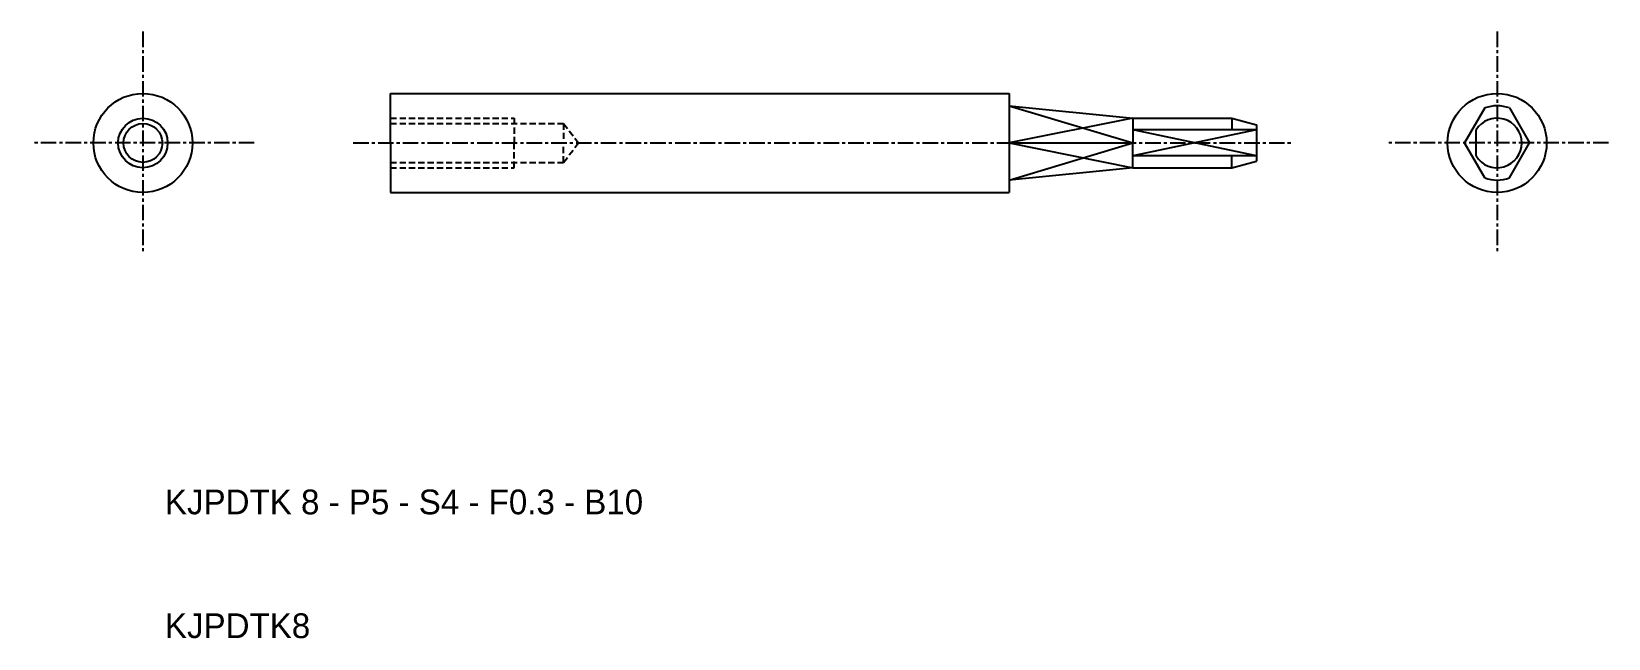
# Model space of a CAD drawing. Extents: x 18 to 145, y 10 to 59.
import ezdxf

# ---------------------------------------------------------------- set-up
doc = ezdxf.new("R2010")
doc.units = 0
doc.linetypes.add('CENTER', pattern=[2, 1.25, -0.25, 0.25, -0.25])
doc.linetypes.add('DASHED', pattern=[0.75, 0.5, -0.25])
doc.layers.get('0').update_dxf_attribs({"linetype": 'CONTINUOUS'})
doc.layers.add('CENTER', color=1, linetype='CENTER')

msp = doc.modelspace()

# ---------------------------------------------------------------- linework, layer by layer
at = {"color": 7, "linetype": 'CONTINUOUS'}
for p, q in [((47, 50), (47, 54)), ((47, 54), (97, 54)), ((97, 54), (97, 46)), ((97, 53), (107, 52)), ((97, 53), (97, 53)), ((135.43, 52.83), (133.8, 50)), ((137.43, 52.83), (139.06, 50)), ((107, 52), (107, 50)), ((107, 52), (115, 52)), ((107, 52), (107, 52)), ((117, 51.05), (107, 51.05)), ((115, 52), (117, 51.46)), ((115, 52), (115, 51.05)), ((117, 51.46), (117, 48.54)), ((134.73, 48.95), (134.73, 51.05)), ((47, 50), (47, 46)), ((97, 50), (107, 50)), ((107, 48), (107, 50)), ((135.43, 47.17), (133.8, 50)), ((137.43, 47.17), (139.06, 50)), ((117, 48.95), (107, 48.95)), ((115, 48), (115, 48.95)), ((115, 48), (117, 48.54)), ((107, 48), (97, 47)), ((107, 48), (107, 48)), ((107, 48), (115, 48)), ((47, 46), (97, 46)), ((97, 47), (97, 47))]:
    msp.add_line(p, q, dxfattribs=at)
at = {"color": 3, "linetype": 'CONTINUOUS'}
for p, q in [((97, 53), (107, 50)), ((107, 52), (97, 50)), ((117, 51.05), (107, 48.95)), ((117, 48.95), (107, 51.05)), ((97, 47), (107, 50)), ((97, 50), (107, 48))]:
    msp.add_line(p, q, dxfattribs=at)
at = {"color": 3, "linetype": 'DASHED'}
for p, q in [((47, 52), (57, 52)), ((47, 51.57), (61, 51.57)), ((57, 52), (57, 50)), ((61, 51.57), (62.19, 50)), ((61, 51.57), (61, 50)), ((57, 48), (57, 50)), ((61, 48.43), (62.19, 50)), ((61, 48.43), (61, 50)), ((47, 48.43), (61, 48.43)), ((47, 48), (57, 48))]:
    msp.add_line(p, q, dxfattribs=at)
at = {"color": 7, "linetype": 'CONTINUOUS'}
for centre, radius in [((27, 50), 4), ((136.43, 50), 4), ((27, 50), 1.57)]:
    msp.add_circle(centre, radius, dxfattribs=at)
at = {"color": 3, "linetype": 'CONTINUOUS'}
msp.add_circle((27, 50), 2, dxfattribs=at)
at = {"color": 7, "linetype": 'CONTINUOUS'}
for radius, start, end in [(3, 70.5288, 109.4712), (2, 211.7883, 148.2117), (3, 250.5288, 289.4712)]:
    msp.add_arc((136.43, 50), radius, start, end, dxfattribs=at)
at = {"layer": 'CENTER', "color": 1, "linetype": 'CENTER'}
for p, q in [((27, 59), (27, 41)), ((136.43, 59), (136.43, 41)), ((36, 50), (18, 50)), ((44, 50), (120, 50)), ((145.43, 50), (127.43, 50))]:
    msp.add_line(p, q, dxfattribs=at)

# ---------------------------------------------------------------- texts
at = {"color": 7, "linetype": 'CONTINUOUS'}
for s, p in [('KJPDTK 8 - P5 - S4 - F0.3 - B10', (28.78, 20)), ('KJPDTK8', (28.78, 10))]:
    msp.add_text(s, height=2, dxfattribs=at).set_placement(p)

doc.saveas('drawing.dxf')
